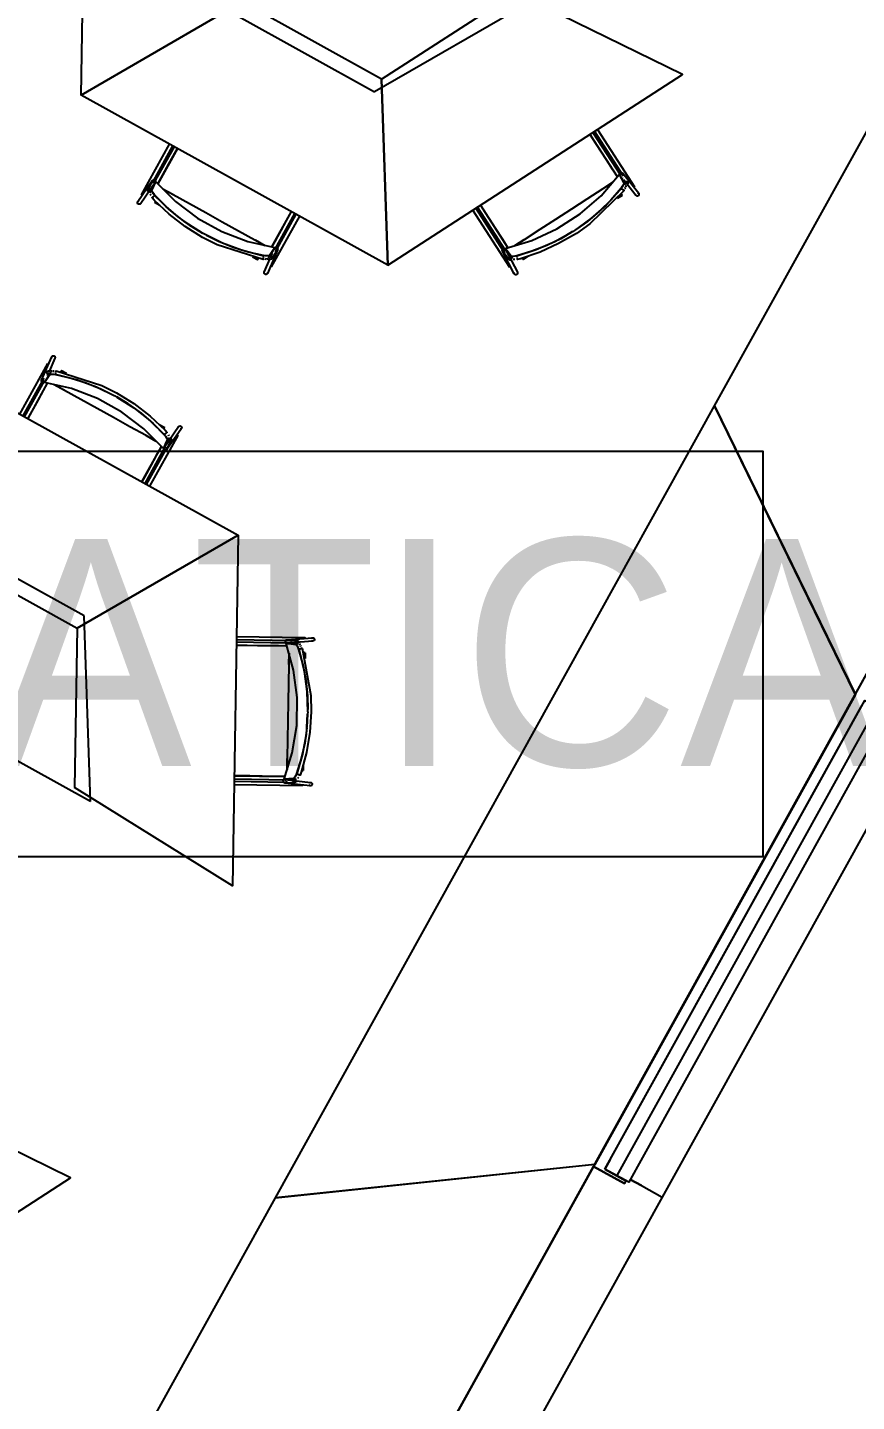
# Model space of a CAD drawing. Header units: metres. Extents: x 3.2 to 22.3, y 0.7 to 22.8.
# Drawn here: x 9.092 to 10.115, y 13.077 to 14.774 of the extents above; entities that cross this region are included whole.
import ezdxf

# ---------------------------------------------------------------- set-up
doc = ezdxf.new("R2010")
doc.units = ezdxf.units.M
for name, color, linetype in [('ARREDI', 9, 'Continuous'), ('PARETI_STRUTTURE', 7, 'Continuous'), ('PORTE_SCALE', 2, 'Continuous'), ('WAYFINDING_RIQUADRI', 7, 'Continuous'), ('WAYFINDING_TESTI', 7, 'Continuous')]:
    doc.layers.add(name, color=color, linetype=linetype)

msp = doc.modelspace()

# ---------------------------------------------------------------- linework, layer by layer
at = {"layer": 'ARREDI'}
for points in [[(9.1581, 14.6903), (9.1651, 15.1234), (9.36, 15.0021)], [(9.3404, 15.0192), (9.7192, 14.8092), (9.5204, 14.6943)], [(9.529, 14.7098), (9.6943, 14.8168)], [(9.5369, 14.4803), (9.9004, 14.7158), (9.6943, 14.8168)], [(9.5369, 14.4804), (9.1581, 14.6903), (9.3568, 14.8053)], [(9.529, 14.7098), (9.3568, 14.8053), (9.1581, 14.6903)], [(9.3483, 14.7898), (9.5204, 14.6943)], [(9.8203, 14.5893), (9.8146, 14.598), (9.8076, 14.6089), (9.8006, 14.6197), (9.7935, 14.6306), (9.7865, 14.6414)], [(9.2529, 14.5808), (9.2591, 14.5919), (9.2665, 14.6053), (9.2739, 14.6187), (9.2771, 14.6244)], [(9.689, 14.4914), (9.6853, 14.4961), (9.6817, 14.5007), (9.7145, 14.5105), (9.7456, 14.5249), (9.7744, 14.5435), (9.8002, 14.566), (9.8226, 14.592), (9.8254, 14.5867), (9.8282, 14.5815), (9.8281, 14.5806), (9.8274, 14.5791), (9.8262, 14.5771), (9.8248, 14.5751)], [(9.8244, 14.5906), (9.8226, 14.592)], [(9.8233, 14.5914), (9.8231, 14.5921), (9.8232, 14.5928), (9.8235, 14.5935), (9.824, 14.5941), (9.8247, 14.5944), (9.8254, 14.5945)], [(9.8254, 14.5945), (9.8262, 14.5943), (9.8268, 14.5938), (9.8269, 14.5937), (9.8269, 14.5937), (9.8272, 14.5932), (9.8274, 14.5925), (9.8273, 14.5918), (9.827, 14.5911), (9.8265, 14.5906)], [(9.2416, 14.5705), (9.241, 14.571), (9.2406, 14.5717), (9.2405, 14.5724), (9.2405, 14.5725), (9.2406, 14.5731), (9.2407, 14.5732), (9.241, 14.5737), (9.2416, 14.5742), (9.2423, 14.5744)], [(9.2423, 14.5744), (9.2431, 14.5744), (9.2438, 14.5741), (9.2443, 14.5737), (9.2447, 14.573), (9.2448, 14.5723), (9.2448, 14.5723), (9.2447, 14.5716), (9.2446, 14.5714), (9.2443, 14.571), (9.2437, 14.5705), (9.243, 14.5703)], [(9.2426, 14.57), (9.245, 14.5754), (9.2456, 14.5767)], [(9.2466, 14.5816), (9.2461, 14.5821), (9.2457, 14.5828), (9.2456, 14.5835), (9.2457, 14.5842), (9.2459, 14.5847), (9.2459, 14.5847), (9.2461, 14.5849), (9.2467, 14.5853), (9.2474, 14.5856)], [(9.2456, 14.5725), (9.248, 14.5779), (9.2504, 14.5833), (9.2745, 14.5589), (9.3018, 14.5382), (9.3317, 14.5216), (9.3638, 14.5094), (9.3972, 14.5019), (9.3939, 14.497), (9.3906, 14.4921), (9.3898, 14.4917), (9.3881, 14.4916), (9.3858, 14.4917), (9.3834, 14.4921)], [(9.2474, 14.5856), (9.2481, 14.5856), (9.2488, 14.5853), (9.2494, 14.5848), (9.2498, 14.5841), (9.2499, 14.5834)], [(9.2504, 14.5833), (9.2481, 14.5813)], [(9.2481, 14.5813), (9.2504, 14.5833)], [(9.2591, 14.5745), (9.2713, 14.5677)], [(9.2591, 14.5744), (9.2717, 14.5675), (9.2918, 14.5563), (9.312, 14.5451), (9.3322, 14.5339), (9.3524, 14.5227), (9.3725, 14.5116), (9.385, 14.5046)], [(9.6936, 14.5043), (9.7057, 14.5121), (9.725, 14.5246), (9.7444, 14.5371), (9.7638, 14.5497), (9.7831, 14.5622), (9.8025, 14.5748), (9.8145, 14.5825)], [(9.8248, 14.5751), (9.8121, 14.5604), (9.7982, 14.5467), (9.7832, 14.5342), (9.7696, 14.5246)], [(9.8247, 14.575), (9.812, 14.5603), (9.7981, 14.5467), (9.7832, 14.5342), (9.7696, 14.5246)], [(9.8028, 14.575), (9.8145, 14.5825)], [(9.8282, 14.5815), (9.8281, 14.5807), (9.8275, 14.5791), (9.8263, 14.5772), (9.8248, 14.5751)], [(9.8252, 14.5751), (9.8254, 14.5749), (9.8258, 14.5746), (9.8263, 14.5742)], [(9.8286, 14.5724), (9.8284, 14.5726), (9.828, 14.5729), (9.8274, 14.5733), (9.8263, 14.5742)], [(9.827, 14.5873), (9.8265, 14.5882)], [(9.8277, 14.5859), (9.8285, 14.5845), (9.8305, 14.5807)], [(9.828, 14.5729), (9.8286, 14.5738)], [(9.8286, 14.5738), (9.828, 14.5729)], [(9.8308, 14.5795), (9.8301, 14.5797), (9.8295, 14.5801), (9.8292, 14.5805), (9.8291, 14.5807), (9.8289, 14.5814), (9.8289, 14.5814), (9.829, 14.5821), (9.8293, 14.5828), (9.8298, 14.5833), (9.8305, 14.5836), (9.8313, 14.5837)], [(9.8294, 14.5748), (9.8301, 14.576)], [(9.8301, 14.576), (9.8294, 14.5749)], [(9.8306, 14.5768), (9.8312, 14.5784)], [(9.8312, 14.5784), (9.8306, 14.5769)], [(9.8313, 14.5837), (9.832, 14.5835), (9.8326, 14.5831), (9.833, 14.5826), (9.833, 14.5825), (9.8332, 14.5818), (9.8332, 14.5818), (9.8331, 14.581), (9.8328, 14.5804), (9.8323, 14.5799), (9.8316, 14.5795)], [(9.8407, 14.5766), (9.8401, 14.5762)], [(9.8414, 14.577), (9.8414, 14.5771), (9.8411, 14.5769), (9.8407, 14.5766)], [(9.2303, 14.5554), (9.2295, 14.5554), (9.2288, 14.5556), (9.2283, 14.5561), (9.2279, 14.5568), (9.2278, 14.5575), (9.2279, 14.5583), (9.2281, 14.5587), (9.2281, 14.5587), (9.2283, 14.5589), (9.2289, 14.5594), (9.2296, 14.5596)], [(9.2321, 14.5574), (9.2319, 14.5567), (9.2317, 14.5563), (9.2317, 14.5562), (9.2316, 14.5561), (9.231, 14.5556), (9.2303, 14.5554)], [(9.2326, 14.5671), (9.2326, 14.5671), (9.2327, 14.5671), (9.2329, 14.567), (9.2334, 14.5667)], [(9.234, 14.5664), (9.2334, 14.5667)], [(9.2442, 14.5666), (9.2434, 14.5677)], [(9.2435, 14.5676), (9.2442, 14.5666)], [(9.2493, 14.5664), (9.2477, 14.5683), (9.2464, 14.5702), (9.2456, 14.5716), (9.2455, 14.5725)], [(9.2493, 14.5663), (9.2478, 14.5682), (9.2465, 14.5701), (9.2457, 14.5716), (9.2456, 14.5725)], [(9.2459, 14.5635), (9.2457, 14.5634), (9.2457, 14.5634), (9.2457, 14.5634), (9.246, 14.5636), (9.2468, 14.5644), (9.2474, 14.5649), (9.2479, 14.5654)], [(9.2479, 14.5654), (9.2484, 14.5658), (9.2487, 14.5661), (9.2489, 14.5662)], [(9.2498, 14.5593), (9.2495, 14.5587), (9.2491, 14.5581), (9.2489, 14.5577), (9.2488, 14.5575)], [(9.2934, 14.5286), (9.2778, 14.5398), (9.263, 14.5525), (9.2493, 14.5663)], [(9.2934, 14.5285), (9.2779, 14.5398), (9.2631, 14.5524), (9.2494, 14.5662)], [(9.8248, 14.5681), (9.8252, 14.5675), (9.8256, 14.5669), (9.8258, 14.5665), (9.826, 14.5663)], [(9.8286, 14.5724), (9.8286, 14.5724)], [(9.8446, 14.5655), (9.8439, 14.5657), (9.8432, 14.5661), (9.8431, 14.5663), (9.8431, 14.5663), (9.8428, 14.5667), (9.8426, 14.5674)], [(9.845, 14.5698), (9.8457, 14.5696), (9.8463, 14.5692), (9.8465, 14.569), (9.8465, 14.569), (9.8467, 14.5685), (9.8469, 14.5678), (9.8469, 14.5671), (9.8465, 14.5664), (9.846, 14.5659), (9.8453, 14.5655), (9.8446, 14.5655)], [(9.3937, 14.5027), (9.3988, 14.5118), (9.405, 14.5231), (9.4113, 14.5344), (9.4176, 14.5457)], [(9.6511, 14.5543), (9.6533, 14.5509), (9.6615, 14.5381), (9.6699, 14.5253), (9.6782, 14.5125), (9.6851, 14.5017)], [(9.2939, 14.5282), (9.3079, 14.5197)], [(9.3079, 14.5197), (9.294, 14.5282)], [(9.3832, 14.4921), (9.3643, 14.4964), (9.3457, 14.5022), (9.3277, 14.5095), (9.3128, 14.517)], [(9.3834, 14.492), (9.3644, 14.4964), (9.3458, 14.5022), (9.3277, 14.5095), (9.3128, 14.517)], [(9.3729, 14.5114), (9.3851, 14.5046)], [(9.6936, 14.5043), (9.7053, 14.5119)], [(9.7503, 14.5129), (9.733, 14.5045), (9.7148, 14.4974), (9.6962, 14.4918)], [(9.7503, 14.5129), (9.733, 14.5045), (9.7149, 14.4975), (9.6963, 14.4919)], [(9.7649, 14.5216), (9.7508, 14.5132)], [(9.7508, 14.5132), (9.7649, 14.5216)], [(9.3832, 14.4896), (9.383, 14.4889), (9.3829, 14.4882)], [(9.3833, 14.4903), (9.3834, 14.491), (9.3835, 14.4914), (9.3835, 14.4916)], [(9.3906, 14.4921), (9.3898, 14.4917), (9.3882, 14.4916), (9.3859, 14.4917), (9.3834, 14.492)], [(9.39, 14.4887), (9.3899, 14.4895), (9.3899, 14.4902), (9.3902, 14.4907), (9.3903, 14.4909), (9.3908, 14.4914), (9.3915, 14.4916), (9.3922, 14.4917), (9.3929, 14.4914), (9.3935, 14.491), (9.394, 14.4904)], [(9.394, 14.4904), (9.3941, 14.4896), (9.3941, 14.4889), (9.3938, 14.4884), (9.3937, 14.4882), (9.3932, 14.4878), (9.3932, 14.4877), (9.3925, 14.4875), (9.3918, 14.4874), (9.3911, 14.4877), (9.3905, 14.4881)], [(9.3943, 14.4945), (9.3934, 14.4932), (9.3909, 14.4896)], [(9.3969, 14.4996), (9.3972, 14.5019)], [(9.397, 14.501), (9.3975, 14.5016), (9.3982, 14.5018), (9.399, 14.5019), (9.3997, 14.5017), (9.4003, 14.5012), (9.4007, 14.5006)], [(9.4007, 14.5006), (9.4009, 14.4999), (9.4008, 14.4991), (9.4007, 14.4989), (9.4007, 14.4989), (9.4005, 14.4985), (9.3999, 14.4979), (9.3992, 14.4977), (9.3985, 14.4976)], [(9.6814, 14.4966), (9.6807, 14.4964), (9.68, 14.4963), (9.6792, 14.4966), (9.6787, 14.4971), (9.6784, 14.4975), (9.6784, 14.4975), (9.6783, 14.4977), (9.6781, 14.4984), (9.6783, 14.4992)], [(9.6783, 14.4992), (9.6787, 14.4998), (9.6792, 14.5003), (9.6799, 14.5006), (9.6807, 14.5006), (9.6814, 14.5003), (9.682, 14.4999)], [(9.6817, 14.5007), (9.6823, 14.4978)], [(9.6823, 14.4978), (9.6817, 14.5007)], [(9.6852, 14.4934), (9.6861, 14.4923), (9.6898, 14.4876)], [(9.6888, 14.4869), (9.6881, 14.4867), (9.6874, 14.4866), (9.6867, 14.4869), (9.6866, 14.4869), (9.6861, 14.4873), (9.686, 14.4875), (9.6857, 14.488), (9.6856, 14.4887), (9.6857, 14.4894)], [(9.6857, 14.4894), (9.6861, 14.4901), (9.6867, 14.4906), (9.6874, 14.4909), (9.6881, 14.4909), (9.6888, 14.4907), (9.6888, 14.4906), (9.6894, 14.4902), (9.6895, 14.4901), (9.6897, 14.4896), (9.6899, 14.4888)], [(9.6962, 14.4918), (9.6938, 14.4913), (9.6915, 14.4911), (9.6898, 14.4911), (9.689, 14.4914)], [(9.6962, 14.4918), (9.6937, 14.4913), (9.6914, 14.491), (9.6898, 14.4911), (9.689, 14.4914)], [(9.6964, 14.4901), (9.6962, 14.4907), (9.6961, 14.4912), (9.6961, 14.4914)], [(9.697, 14.4875), (9.6971, 14.4873), (9.6971, 14.4872), (9.6971, 14.4873), (9.697, 14.4875), (9.6969, 14.488), (9.6967, 14.4887), (9.6966, 14.4894)], [(9.7037, 14.4872), (9.7036, 14.4874), (9.7033, 14.4878), (9.703, 14.4883), (9.7026, 14.489)], [(9.3761, 14.4869), (9.3763, 14.4871), (9.3765, 14.4875), (9.3768, 14.4881), (9.3772, 14.4887)], [(9.3828, 14.4877), (9.3828, 14.4874), (9.3828, 14.4874), (9.3828, 14.4874)], [(9.3829, 14.4882), (9.384, 14.4881)], [(9.384, 14.4881), (9.3829, 14.4882)], [(9.3842, 14.47), (9.384, 14.4708), (9.3841, 14.4715), (9.3842, 14.4717), (9.3842, 14.4718), (9.3844, 14.4722), (9.3849, 14.4727)], [(9.3853, 14.4879), (9.3864, 14.4878)], [(9.3866, 14.4878), (9.3854, 14.4879)], [(9.3876, 14.4878), (9.3892, 14.4879)], [(9.3893, 14.4879), (9.3876, 14.4878)], [(9.3921, 14.4787), (9.3916, 14.479)], [(9.3928, 14.4783), (9.3926, 14.4785), (9.3921, 14.4787)], [(9.3929, 14.4783), (9.3929, 14.4783)], [(9.6876, 14.4774), (9.6876, 14.4775)], [(9.6877, 14.4775), (9.6879, 14.4776), (9.6883, 14.4779)], [(9.6889, 14.4783), (9.6883, 14.4779)], [(9.6935, 14.4874), (9.6923, 14.4873), (9.6914, 14.4873)], [(9.6935, 14.4874), (9.6922, 14.4873)], [(9.6959, 14.4724), (9.6965, 14.4719), (9.6968, 14.4715), (9.6968, 14.4715), (9.6969, 14.4713), (9.697, 14.4706), (9.6969, 14.4698)], [(9.3881, 14.4717), (9.3883, 14.471), (9.3882, 14.4703), (9.3881, 14.47), (9.3881, 14.47), (9.3879, 14.4696), (9.3873, 14.4691), (9.3866, 14.4688), (9.3859, 14.4688), (9.3852, 14.469), (9.3846, 14.4694), (9.3842, 14.47)], [(9.6969, 14.4698), (9.6965, 14.4692), (9.6959, 14.4687), (9.6953, 14.4684), (9.6945, 14.4684), (9.6938, 14.4687), (9.6932, 14.4691), (9.6929, 14.4695), (9.6929, 14.4695), (9.6928, 14.4698), (9.6927, 14.4705), (9.6928, 14.4712)], [(8.9732, 14.3568), (9.352, 14.1468), (9.1532, 14.0319)], [(9.1172, 14.3589), (9.1175, 14.3587), (9.1179, 14.3585)], [(9.1172, 14.3589), (9.1172, 14.3589)], [(9.1179, 14.3585), (9.1185, 14.3582)], [(9.122, 14.3655), (9.1218, 14.3662), (9.1219, 14.3669), (9.122, 14.3672), (9.122, 14.3672), (9.1222, 14.3676), (9.1227, 14.3681), (9.1234, 14.3684), (9.1242, 14.3684), (9.1249, 14.3682), (9.1255, 14.3677), (9.1259, 14.3671)], [(9.1259, 14.3671), (9.1261, 14.3664), (9.126, 14.3657), (9.1259, 14.3654), (9.1259, 14.3654), (9.1257, 14.365), (9.1251, 14.3645)], [(9.1094, 14.3366), (9.1092, 14.3373), (9.1093, 14.3381), (9.1094, 14.3383), (9.1094, 14.3383), (9.1096, 14.3387), (9.1102, 14.3392), (9.1109, 14.3395), (9.1116, 14.3396)], [(9.1131, 14.3361), (9.1125, 14.3356), (9.1119, 14.3353), (9.1111, 14.3353), (9.1104, 14.3355), (9.1098, 14.336), (9.1094, 14.3366)], [(9.2645, 14.2647), (9.2621, 14.2593), (9.2597, 14.2539), (9.2356, 14.2782), (9.2083, 14.2989), (9.1783, 14.3156), (9.1463, 14.3278), (9.1129, 14.3353), (9.1162, 14.3402), (9.1195, 14.3451), (9.1203, 14.3454), (9.122, 14.3456), (9.1243, 14.3455), (9.1267, 14.3451)], [(9.1132, 14.3375), (9.1129, 14.3353)], [(9.1161, 14.3468), (9.1159, 14.3475), (9.116, 14.3483), (9.1163, 14.3488), (9.1164, 14.3489), (9.1169, 14.3494), (9.1169, 14.3494), (9.1176, 14.3497), (9.1183, 14.3497), (9.119, 14.3495), (9.1196, 14.3491)], [(9.12, 14.3484), (9.1202, 14.3477), (9.1201, 14.347), (9.1199, 14.3464), (9.1198, 14.3463), (9.1193, 14.3458), (9.1186, 14.3455), (9.1179, 14.3455), (9.1171, 14.3457), (9.1165, 14.3462), (9.1161, 14.3468)], [(9.1187, 14.347), (9.1167, 14.344)], [(9.1195, 14.3451), (9.1203, 14.3455), (9.1219, 14.3456), (9.1242, 14.3455), (9.1267, 14.3451)], [(9.1225, 14.3494), (9.1208, 14.3493)], [(9.1208, 14.3493), (9.1225, 14.3494)], [(9.1234, 14.3494), (9.1247, 14.3493)], [(9.1248, 14.3493), (9.1237, 14.3494)], [(9.1272, 14.349), (9.1261, 14.3491)], [(9.1261, 14.3491), (9.1272, 14.349)], [(9.1268, 14.3469), (9.1267, 14.3462), (9.1266, 14.3458), (9.1266, 14.3455)], [(9.1267, 14.3451), (9.1457, 14.3408), (9.1643, 14.335), (9.1824, 14.3277), (9.1973, 14.3202)], [(9.1269, 14.3476), (9.1271, 14.3483), (9.1272, 14.349)], [(9.1269, 14.3451), (9.1458, 14.3408), (9.1644, 14.335), (9.1824, 14.3277), (9.1973, 14.3202)], [(9.1273, 14.3495), (9.1273, 14.3497), (9.1273, 14.3498), (9.1273, 14.3498)], [(9.1339, 14.3503), (9.1338, 14.3501), (9.1336, 14.3497), (9.1333, 14.3491), (9.1329, 14.3484)], [(9.1164, 14.3345), (9.1113, 14.3254), (9.105, 14.3141), (9.0988, 14.3028), (9.0925, 14.2914)], [(9.1372, 14.3258), (9.125, 14.3325)], [(9.251, 14.2627), (9.2384, 14.2697), (9.2183, 14.2808), (9.1981, 14.292), (9.1779, 14.3032), (9.1577, 14.3144), (9.1376, 14.3256), (9.125, 14.3325)], [(9.2022, 14.3175), (9.2161, 14.309)], [(9.2162, 14.309), (9.2022, 14.3175)], [(9.2167, 14.3086), (9.2322, 14.2974), (9.247, 14.2847), (9.2607, 14.2709)], [(9.2167, 14.3086), (9.2322, 14.2973), (9.247, 14.2847), (9.2607, 14.2708)], [(9.251, 14.2627), (9.2387, 14.2695)], [(9.2603, 14.2778), (9.2606, 14.2785), (9.2609, 14.2791), (9.2612, 14.2795), (9.2613, 14.2797)], [(9.2607, 14.2708), (9.2623, 14.269), (9.2636, 14.2671), (9.2644, 14.2656), (9.2645, 14.2647)], [(9.2608, 14.2708), (9.2624, 14.2689), (9.2637, 14.267), (9.2644, 14.2655), (9.2645, 14.2647)], [(9.2622, 14.2718), (9.2617, 14.2714), (9.2613, 14.2711), (9.2612, 14.2709)], [(9.2642, 14.2736), (9.2644, 14.2738), (9.2644, 14.2738), (9.2643, 14.2738), (9.2641, 14.2736), (9.2633, 14.2728), (9.2627, 14.2723), (9.2622, 14.2718)], [(9.2666, 14.2695), (9.2659, 14.2706)], [(9.2659, 14.2706), (9.2666, 14.2695)], [(9.2761, 14.2708), (9.2767, 14.2705)], [(9.2774, 14.2701), (9.2775, 14.27), (9.2774, 14.2701), (9.2772, 14.2702), (9.2767, 14.2705)], [(9.278, 14.2797), (9.2781, 14.2805), (9.2784, 14.2809), (9.2784, 14.2809), (9.2785, 14.2811), (9.2791, 14.2816), (9.2798, 14.2818)], [(9.2798, 14.2818), (9.2806, 14.2818), (9.2813, 14.2815), (9.2818, 14.281), (9.2822, 14.2804), (9.2823, 14.2796), (9.2822, 14.2789), (9.2819, 14.2785), (9.2819, 14.2785), (9.2818, 14.2783), (9.2812, 14.2778), (9.2805, 14.2776)], [(9.2572, 14.2564), (9.251, 14.2452), (9.2436, 14.2319), (9.2362, 14.2185), (9.233, 14.2128)], [(9.2597, 14.2539), (9.2615, 14.2554)], [(9.2615, 14.2554), (9.2597, 14.2539)], [(9.2627, 14.2516), (9.2619, 14.2516), (9.2612, 14.2519), (9.2607, 14.2524), (9.2603, 14.253), (9.2602, 14.2538)], [(9.2637, 14.2554), (9.264, 14.2551), (9.2644, 14.2544), (9.2645, 14.2537), (9.2644, 14.2529), (9.2641, 14.2525), (9.2641, 14.2525), (9.264, 14.2523), (9.2634, 14.2518), (9.2627, 14.2516)], [(9.2675, 14.2672), (9.2651, 14.2618), (9.2645, 14.2604)], [(9.2678, 14.2628), (9.267, 14.2628), (9.2663, 14.263), (9.2658, 14.2635), (9.2654, 14.2642), (9.2653, 14.2649), (9.2653, 14.2649), (9.2654, 14.2656), (9.2655, 14.2657), (9.2658, 14.2662), (9.2664, 14.2667), (9.2671, 14.2669)], [(9.2685, 14.2666), (9.2691, 14.2662), (9.2695, 14.2655), (9.2696, 14.2648), (9.2696, 14.2647), (9.2695, 14.2641), (9.2694, 14.2639), (9.2691, 14.2634), (9.2685, 14.263), (9.2678, 14.2627)], [(9.1697, 13.818), (8.7909, 14.0279), (8.9896, 14.1429)], [(8.9811, 14.1274), (9.1532, 14.0319), (9.352, 14.1468)], [(9.1618, 14.0474), (8.9896, 14.1429)], [(9.352, 14.1468), (9.345, 13.7138), (9.15, 13.8351)], [(9.1532, 14.0319), (9.15, 13.8351)], [(9.1697, 13.818), (9.1618, 14.0474)], [(9.4123, 14.0135), (9.4116, 14.0137), (9.411, 14.0142), (9.4107, 14.0148), (9.4105, 14.0156), (9.4106, 14.0163), (9.411, 14.017)], [(9.411, 14.017), (9.4115, 14.0175), (9.4122, 14.0177), (9.4125, 14.0178), (9.413, 14.0177), (9.4137, 14.0175), (9.4142, 14.017), (9.4146, 14.0164)], [(9.4136, 14.014), (9.4115, 14.0132)], [(9.4178, 14.0143), (9.4168, 14.0144)], [(9.4193, 14.0141), (9.421, 14.0139), (9.4253, 14.0135)], [(9.4264, 14.0131), (9.4259, 14.0126), (9.4252, 14.0123), (9.4246, 14.0123), (9.4244, 14.0123), (9.4238, 14.0126), (9.4238, 14.0126), (9.4232, 14.013), (9.4228, 14.0137), (9.4227, 14.0144), (9.4228, 14.0152), (9.4232, 14.0158)], [(9.4232, 14.0158), (9.4237, 14.0163), (9.4244, 14.0166), (9.425, 14.0166), (9.4252, 14.0166), (9.4258, 14.0164), (9.4258, 14.0164), (9.4264, 14.0159), (9.4268, 14.0152), (9.4269, 14.0145), (9.4268, 14.0138)], [(9.4343, 14.0205), (9.4343, 14.0205), (9.4343, 14.0202), (9.4343, 14.0197)], [(9.4343, 14.0197), (9.4343, 14.019)], [(9.4424, 14.0194), (9.4429, 14.0199), (9.4436, 14.0202), (9.4439, 14.0202), (9.4444, 14.0202), (9.4451, 14.02), (9.4456, 14.0195), (9.446, 14.0189), (9.4462, 14.0181), (9.4461, 14.0174), (9.4457, 14.0167)], [(9.4457, 14.0167), (9.4452, 14.0162), (9.4445, 14.016), (9.4442, 14.0159), (9.4437, 14.0159), (9.443, 14.0162), (9.4424, 14.0166)], [(9.4124, 14.0098), (9.402, 14.01), (9.3761, 14.0104), (9.3632, 14.0106), (9.3503, 14.0108)], [(9.4205, 13.8462), (9.4146, 13.8458), (9.4087, 13.8454), (9.4189, 13.8781), (9.4243, 13.9119), (9.4249, 13.9462), (9.4205, 13.9802), (9.4115, 14.0132), (9.4173, 14.0126), (9.4232, 14.012), (9.4239, 14.0115), (9.4249, 14.01), (9.4258, 14.008), (9.4267, 14.0057)], [(9.4148, 14.0012), (9.4145, 13.9869), (9.4142, 13.9639), (9.4138, 13.9408), (9.4134, 13.9177), (9.413, 13.8946), (9.4127, 13.8716), (9.4124, 13.8573)], [(9.4145, 13.9873), (9.4148, 14.0012)], [(9.4232, 14.012), (9.4239, 14.0115), (9.4248, 14.0101), (9.4258, 14.0081), (9.4267, 14.0057)], [(9.4267, 14.0057), (9.4318, 13.9869), (9.4354, 13.9677), (9.4375, 13.9484), (9.4379, 13.9316)], [(9.4267, 14.0055), (9.4318, 13.9868), (9.4354, 13.9677), (9.4375, 13.9483), (9.4379, 13.9317)], [(9.4282, 14.0064), (9.4276, 14.0062), (9.4272, 14.0061), (9.427, 14.006)], [(9.4275, 14.0128), (9.4284, 14.0114)], [(9.4285, 14.0114), (9.4276, 14.0128)], [(9.4282, 14.0064), (9.4289, 14.0066), (9.4296, 14.0069), (9.4303, 14.0071), (9.4307, 14.0072), (9.431, 14.0073)], [(9.4289, 14.0106), (9.4294, 14.0094)], [(9.4294, 14.0093), (9.429, 14.0103)], [(9.4303, 14.0071), (9.4299, 14.0081)], [(9.4299, 14.0081), (9.4303, 14.0071)], [(9.4346, 14.0017), (9.4344, 14.0017), (9.4339, 14.0017), (9.4332, 14.0018), (9.4325, 14.0018)], [(9.4347, 14.0017), (9.4346, 14.0017)], [(10.1402, 13.9346), (9.8195, 13.356)], [(9.4368, 13.9097), (9.4378, 13.926)], [(9.4378, 13.926), (9.4369, 13.9098)], [(9.4368, 13.9091), (9.4342, 13.8901), (9.43, 13.8711), (9.4242, 13.8526)], [(9.4368, 13.9091), (9.4342, 13.8901), (9.4299, 13.871), (9.4242, 13.8524)], [(9.4124, 13.8573), (9.4126, 13.8712)], [(9.4098, 13.8488), (9.397, 13.849), (9.3817, 13.8492), (9.3665, 13.8495), (9.3512, 13.8497), (9.3472, 13.8498)], [(9.4081, 13.8417), (9.4078, 13.8423), (9.4077, 13.8431), (9.4079, 13.8438), (9.4083, 13.8444), (9.4089, 13.8449)], [(9.4115, 13.8443), (9.4087, 13.8454)], [(9.4088, 13.8454), (9.4115, 13.8443)], [(9.4241, 13.8448), (9.4182, 13.8443), (9.4168, 13.8442)], [(9.4204, 13.8424), (9.42, 13.8431), (9.4199, 13.8438), (9.4201, 13.8446), (9.4205, 13.8452), (9.4211, 13.8457), (9.4211, 13.8457), (9.4218, 13.8459), (9.4219, 13.8459), (9.4225, 13.8458), (9.4232, 13.8455)], [(9.4201, 13.8443), (9.4201, 13.8443)], [(9.4242, 13.8524), (9.4233, 13.8502), (9.4222, 13.8481), (9.4213, 13.8467), (9.4205, 13.8462)], [(9.4242, 13.8524), (9.4232, 13.8501), (9.4222, 13.848), (9.4212, 13.8467), (9.4205, 13.8462)], [(9.4245, 13.8521), (9.4247, 13.852), (9.4251, 13.8519), (9.4257, 13.8517)], [(9.4257, 13.8517), (9.4264, 13.8514), (9.4271, 13.8512), (9.4277, 13.8509), (9.4282, 13.8508), (9.4285, 13.8507), (9.4285, 13.8506), (9.4285, 13.8506), (9.4283, 13.8507)], [(9.4258, 13.8467), (9.4264, 13.8478)], [(9.4264, 13.8478), (9.4258, 13.8466)], [(9.4301, 13.8562), (9.4309, 13.8561), (9.4315, 13.8561), (9.432, 13.8561), (9.4323, 13.8561)], [(9.412, 13.8429), (9.4118, 13.8421), (9.4114, 13.8415), (9.4108, 13.841), (9.4101, 13.8408), (9.4096, 13.8408), (9.4096, 13.8408), (9.4094, 13.8409), (9.4087, 13.8412), (9.4081, 13.8417)], [(9.4241, 13.8436), (9.424, 13.8429), (9.4236, 13.8422), (9.423, 13.8418), (9.423, 13.8418), (9.4223, 13.8416), (9.4222, 13.8416), (9.4216, 13.8416), (9.4209, 13.8419), (9.4204, 13.8424)], [(9.4314, 13.8389), (9.4314, 13.8382)], [(9.4314, 13.8373), (9.4314, 13.8373), (9.4314, 13.8377), (9.4314, 13.8382)], [(9.4429, 13.8408), (9.4432, 13.8401), (9.4433, 13.8394), (9.4431, 13.8386), (9.4427, 13.838), (9.4421, 13.8375), (9.4414, 13.8373), (9.4409, 13.8373), (9.4406, 13.8374), (9.44, 13.8377), (9.4394, 13.8382)], [(9.4396, 13.841), (9.4402, 13.8414), (9.4409, 13.8416), (9.4414, 13.8416), (9.4416, 13.8416), (9.4423, 13.8413), (9.4429, 13.8408)], [(8.7816, 13.1179), (9.1452, 13.3533), (8.939, 13.4544)]]:
    msp.add_lwpolyline(points, dxfattribs=at)
for points in [[(10.1138, 13.9506), (9.9402, 14.3066), (10.226, 14.8223), (10.5098, 14.665)], [(9.529, 14.7098), (9.5369, 14.4804)], [(10.114, 13.9503), (9.7922, 13.3699), (9.398, 13.3285), (9.9402, 14.3066)], [(9.8049, 13.3641), (10.1256, 13.9427), (10.1549, 13.9265), (9.8342, 13.3479)], [(9.7923, 13.37), (9.4186, 12.6959), (9.1346, 12.8533), (9.398, 13.3285)]]:
    msp.add_lwpolyline(points, close=True, dxfattribs=at)
at = {"layer": 'PARETI_STRUTTURE'}
for points in [[(9.8203, 14.5892), (9.7862, 14.6418)], [(9.7899, 14.6442), (9.8243, 14.591)], [(9.8277, 14.5903), (9.7919, 14.6455)], [(9.7956, 14.6479), (9.8414, 14.5771)], [(9.2326, 14.5671), (9.2673, 14.6298)], [(9.2711, 14.6277), (9.2469, 14.584)], [(9.2485, 14.5817), (9.2733, 14.6265)], [(9.0696, 12.8173), (9.1001, 12.8724), (9.4187, 12.6959), (10.4785, 14.6077)], [(9.2771, 14.6244), (9.2529, 14.5807)], [(9.8234, 14.5908), (9.8292, 14.5805)], [(9.8242, 14.5901), (9.8235, 14.591)], [(9.8269, 14.5937), (9.8465, 14.569)], [(9.2281, 14.5587), (9.2459, 14.5847)], [(9.2495, 14.5822), (9.2317, 14.5563)], [(9.2457, 14.5839), (9.2407, 14.5732)], [(9.2441, 14.5738), (9.2446, 14.5747)], [(9.2496, 14.582), (9.2496, 14.5819), (9.2495, 14.5818), (9.2495, 14.5817), (9.2494, 14.5816), (9.2493, 14.5814), (9.2493, 14.5813), (9.2492, 14.5812), (9.2492, 14.5811), (9.2491, 14.581), (9.2491, 14.5808), (9.249, 14.5807), (9.249, 14.5806), (9.2489, 14.5805), (9.2488, 14.5804), (9.2488, 14.5802), (9.2487, 14.5801), (9.2487, 14.58), (9.2486, 14.5799), (9.2486, 14.5798), (9.2485, 14.5796), (9.2484, 14.5795), (9.2484, 14.5794), (9.2483, 14.5793), (9.2482, 14.5791), (9.2482, 14.5789), (9.2481, 14.5788), (9.2481, 14.5787), (9.248, 14.5786), (9.2479, 14.5785), (9.2479, 14.5783), (9.2478, 14.5782), (9.2478, 14.5781), (9.2477, 14.578), (9.2477, 14.5779), (9.2476, 14.5778), (9.2476, 14.5776), (9.2475, 14.5775), (9.2474, 14.5773), (9.2473, 14.5772), (9.2473, 14.577), (9.2472, 14.5769), (9.2472, 14.5768), (9.2471, 14.5767), (9.247, 14.5766), (9.247, 14.5765), (9.2469, 14.5763), (9.2469, 14.5762), (9.2468, 14.576), (9.2467, 14.5759), (9.2467, 14.5757), (9.2466, 14.5756), (9.2465, 14.5755), (9.2465, 14.5754), (9.2464, 14.5753), (9.2464, 14.5751), (9.2463, 14.575), (9.2463, 14.5749), (9.2462, 14.5748), (9.2462, 14.5747), (9.246, 14.5744), (9.246, 14.5743), (9.2459, 14.5742), (9.2459, 14.5741), (9.2458, 14.574), (9.2458, 14.5738), (9.2457, 14.5737), (9.2456, 14.5736), (9.2456, 14.5735), (9.2455, 14.5734), (9.2455, 14.5732), (9.2454, 14.5731), (9.2453, 14.5729), (9.2452, 14.5728), (9.2452, 14.5726), (9.2451, 14.5725), (9.2451, 14.5724), (9.245, 14.5723), (9.245, 14.5722), (9.2449, 14.5721), (9.2449, 14.5719), (9.2448, 14.5718), (9.2447, 14.5717), (9.2447, 14.5716), (9.2446, 14.5715), (9.2446, 14.5714)], [(9.2468, 14.5838), (9.2454, 14.5813)], [(9.8252, 14.5751), (9.8233, 14.5728), (9.8063, 14.5544), (9.7876, 14.5377), (9.7672, 14.5231)], [(9.8313, 14.5812), (9.8281, 14.5851)], [(9.8285, 14.5845), (9.8295, 14.5829)], [(9.8431, 14.5663), (9.8318, 14.5806)], [(9.3082, 14.5145), (9.2868, 14.5279), (9.2667, 14.5433), (9.2483, 14.5606), (9.2457, 14.5634)], [(9.2554, 14.5537), (9.2488, 14.5574)], [(9.3103, 14.5183), (9.3078, 14.5197), (9.2867, 14.5332), (9.267, 14.5488), (9.2489, 14.5663)], [(9.8286, 14.5724), (9.7861, 14.5311), (9.7696, 14.5194)], [(9.826, 14.5663), (9.82, 14.5624)], [(9.4276, 14.5409), (9.3929, 14.4783)], [(9.3937, 14.5027), (9.4179, 14.5463)], [(9.4217, 14.5442), (9.3971, 14.5)], [(9.3981, 14.4966), (9.4238, 14.543)], [(9.6876, 14.4775), (9.6418, 14.5483)], [(9.6454, 14.5506), (9.6794, 14.498)], [(9.6822, 14.4983), (9.6475, 14.552)], [(9.6511, 14.5543), (9.6851, 14.5018)], [(9.7672, 14.523), (9.7648, 14.5215), (9.7429, 14.5092), (9.72, 14.4991), (9.6961, 14.4914)], [(9.3828, 14.4874), (9.3263, 14.5054), (9.3082, 14.5145)], [(9.3835, 14.4917), (9.3806, 14.4922), (9.3563, 14.4986), (9.3328, 14.5073), (9.3103, 14.5183)], [(9.7696, 14.5194), (9.7477, 14.5068), (9.7247, 14.4963), (9.7007, 14.4882), (9.6971, 14.4872)], [(9.3761, 14.4868), (9.3699, 14.4903)], [(9.4007, 14.4989), (9.3881, 14.47)], [(9.3965, 14.5006), (9.3902, 14.4907)], [(9.3918, 14.4894), (9.3938, 14.4938)], [(9.393, 14.4924), (9.3925, 14.4915)], [(9.3963, 14.4996), (9.3967, 14.5006)], [(9.6929, 14.4695), (9.6784, 14.4975)], [(9.679, 14.4969), (9.686, 14.4875)], [(9.6796, 14.4979), (9.6812, 14.4954)], [(9.6822, 14.4995), (9.6968, 14.4715)], [(9.6825, 14.4995), (9.6826, 14.4994), (9.6826, 14.4993), (9.6827, 14.4991), (9.6828, 14.499), (9.6829, 14.4989), (9.6829, 14.4988), (9.683, 14.4987), (9.6831, 14.4986), (9.6832, 14.4985), (9.6832, 14.4984), (9.6833, 14.4983), (9.6834, 14.4982), (9.6835, 14.4981), (9.6836, 14.498), (9.6836, 14.4979), (9.6837, 14.4978), (9.6838, 14.4977), (9.6839, 14.4976), (9.684, 14.4974), (9.6841, 14.4973), (9.6842, 14.4971), (9.6843, 14.497), (9.6843, 14.4969), (9.6844, 14.4968), (9.6845, 14.4967), (9.6846, 14.4966), (9.6847, 14.4965), (9.6847, 14.4964), (9.6848, 14.4963), (9.6849, 14.4962), (9.685, 14.4961), (9.6851, 14.496), (9.6851, 14.4959), (9.6852, 14.4958), (9.6853, 14.4957), (9.6854, 14.4956), (9.6855, 14.4954), (9.6856, 14.4953), (9.6857, 14.4951), (9.6858, 14.495), (9.6858, 14.4949), (9.6859, 14.4948), (9.686, 14.4947), (9.6861, 14.4946), (9.6861, 14.4945), (9.6862, 14.4944), (9.6863, 14.4943), (9.6864, 14.4942), (9.6865, 14.4941), (9.6865, 14.494), (9.6866, 14.4939), (9.6867, 14.4938), (9.6868, 14.4937), (9.6869, 14.4936), (9.6869, 14.4935), (9.687, 14.4934), (9.6871, 14.4933), (9.6872, 14.4931), (9.6872, 14.493), (9.6873, 14.4929), (9.6874, 14.4928), (9.6875, 14.4927), (9.6876, 14.4926), (9.6876, 14.4925), (9.6877, 14.4924), (9.6878, 14.4923), (9.6879, 14.4922), (9.6879, 14.4921), (9.688, 14.492), (9.6881, 14.4919), (9.6882, 14.4918), (9.6883, 14.4917), (9.6883, 14.4916), (9.6884, 14.4915), (9.6885, 14.4914), (9.6886, 14.4913), (9.6886, 14.4911), (9.6887, 14.491), (9.6888, 14.4909), (9.6889, 14.4908), (9.689, 14.4907), (9.689, 14.4906), (9.6891, 14.4905), (9.6892, 14.4904), (9.6893, 14.4903), (9.6894, 14.4901), (9.6895, 14.4901)], [(9.7102, 14.4913), (9.7038, 14.4871)], [(9.3842, 14.4717), (9.3914, 14.4885)], [(9.0825, 14.2963), (9.1172, 14.3589)], [(9.1094, 14.3383), (9.122, 14.3672)], [(9.1259, 14.3654), (9.1187, 14.3489)], [(9.112, 14.3406), (9.0863, 14.2942)], [(9.0884, 14.2929), (9.113, 14.3372)], [(9.1138, 14.3376), (9.1133, 14.3366)], [(9.1136, 14.3366), (9.1199, 14.3464)], [(9.1182, 14.3478), (9.1163, 14.3435)], [(9.1171, 14.3448), (9.1176, 14.3457)], [(9.1266, 14.3455), (9.1295, 14.3449), (9.1537, 14.3386), (9.1772, 14.3299), (9.1998, 14.3189)], [(9.1273, 14.3498), (9.1838, 14.3317), (9.2019, 14.3226)], [(9.134, 14.3503), (9.1402, 14.3469)], [(9.1164, 14.3345), (9.0922, 14.2909)], [(9.2019, 14.3226), (9.2233, 14.3093), (9.2434, 14.2939), (9.2618, 14.2766), (9.2644, 14.2738)], [(9.1998, 14.3189), (9.2023, 14.3174), (9.2234, 14.3039), (9.2431, 14.2884), (9.2611, 14.2709)], [(9.2775, 14.27), (9.2427, 14.2074)], [(9.2546, 14.2834), (9.2613, 14.2797)], [(9.2606, 14.2549), (9.2784, 14.2809)], [(9.2819, 14.2785), (9.2641, 14.2525)], [(9.233, 14.2128), (9.2572, 14.2564)], [(9.2616, 14.2554), (9.2368, 14.2107)], [(9.2389, 14.2095), (9.2631, 14.2531)], [(9.2605, 14.2552), (9.2605, 14.2553), (9.2606, 14.2554), (9.2606, 14.2555), (9.2607, 14.2556), (9.2607, 14.2558), (9.2608, 14.2559), (9.2608, 14.256), (9.2609, 14.2561), (9.261, 14.2562), (9.261, 14.2563), (9.2611, 14.2565), (9.2611, 14.2566), (9.2612, 14.2567), (9.2612, 14.2568), (9.2613, 14.2569), (9.2614, 14.2571), (9.2614, 14.2572), (9.2615, 14.2573), (9.2615, 14.2574), (9.2616, 14.2575), (9.2616, 14.2576), (9.2617, 14.2578), (9.2617, 14.2579), (9.2618, 14.258), (9.2619, 14.2581), (9.262, 14.2584), (9.262, 14.2585), (9.2621, 14.2586), (9.2621, 14.2587), (9.2622, 14.2588), (9.2622, 14.2589), (9.2623, 14.2591), (9.2624, 14.2592), (9.2624, 14.2593), (9.2625, 14.2594), (9.2625, 14.2595), (9.2626, 14.2597), (9.2627, 14.2599), (9.2627, 14.26), (9.2628, 14.2601), (9.2629, 14.2603), (9.2629, 14.2604), (9.263, 14.2605), (9.263, 14.2606), (9.2631, 14.2607), (9.2632, 14.2608), (9.2632, 14.261), (9.2633, 14.2611), (9.2633, 14.2612), (9.2634, 14.2614), (9.2635, 14.2616), (9.2635, 14.2617), (9.2636, 14.2618), (9.2637, 14.2619), (9.2637, 14.262), (9.2638, 14.2622), (9.2638, 14.2623), (9.2639, 14.2624), (9.2639, 14.2625), (9.264, 14.2628), (9.2641, 14.2629), (9.2642, 14.263), (9.2642, 14.2631), (9.2643, 14.2632), (9.2643, 14.2633), (9.2644, 14.2635), (9.2644, 14.2636), (9.2645, 14.2637), (9.2646, 14.2638), (9.2646, 14.2639), (9.2647, 14.264), (9.2648, 14.2643), (9.2648, 14.2644), (9.2649, 14.2645), (9.2649, 14.2646), (9.265, 14.2648), (9.2651, 14.2649), (9.2651, 14.265), (9.2652, 14.2651), (9.2652, 14.2652), (9.2653, 14.2653), (9.2653, 14.2655), (9.2654, 14.2656), (9.2654, 14.2657), (9.2655, 14.2657)], [(9.2632, 14.2533), (9.2644, 14.2554)], [(9.2644, 14.2533), (9.2694, 14.2639)], [(9.266, 14.2634), (9.2655, 14.2625)], [(9.4157, 14.0165), (9.3499, 14.0176)], [(9.3499, 14.0151), (9.4132, 14.0141)], [(9.35, 14.0219), (9.4343, 14.0205)], [(9.4125, 14.0178), (9.4439, 14.0202)], [(9.4442, 14.0159), (9.4128, 14.0134)], [(9.421, 14.014), (9.4229, 14.0139)], [(9.4124, 14.0098), (9.3498, 14.0108)], [(9.4129, 14.0132), (9.4246, 14.0123)], [(9.4269, 14.006), (9.4278, 14.0031), (9.4336, 13.9788), (9.437, 13.9539), (9.4378, 13.9289)], [(9.4311, 14.0073), (9.4417, 13.949), (9.4422, 13.9288)], [(9.4347, 14.0017), (9.4346, 13.9946)], [(9.8307, 13.3498), (9.8288, 13.3464), (9.7909, 13.3674), (10.1154, 13.9528)], [(9.8114, 13.3758), (10.1191, 13.931), (10.1256, 13.9427), (10.1514, 13.9284)], [(9.4379, 13.9289), (9.4378, 13.926), (9.4358, 13.9009), (9.4314, 13.8763), (9.4244, 13.8521)], [(9.4422, 13.9288), (9.4405, 13.9036), (9.4363, 13.8786), (9.4297, 13.8542), (9.4285, 13.8506)], [(10.1667, 13.9154), (10.1926, 13.9011), (9.8757, 13.3294)], [(9.4324, 13.8638), (9.4323, 13.8561)], [(9.4111, 13.8445), (9.3471, 13.8455)], [(9.3472, 13.8498), (9.4098, 13.8488)], [(9.4101, 13.8451), (9.4414, 13.8416)], [(9.4219, 13.8459), (9.4219, 13.8459), (9.4217, 13.8459), (9.4216, 13.8459), (9.4215, 13.8459), (9.4214, 13.8459), (9.4212, 13.8458), (9.421, 13.8458), (9.4208, 13.8458), (9.4207, 13.8458), (9.4206, 13.8458), (9.4204, 13.8458), (9.4203, 13.8458), (9.4202, 13.8458), (9.42, 13.8458), (9.4199, 13.8458), (9.4198, 13.8458), (9.4195, 13.8458), (9.4194, 13.8458), (9.4193, 13.8458), (9.4191, 13.8457), (9.419, 13.8457), (9.4189, 13.8457), (9.4187, 13.8457), (9.4186, 13.8457), (9.4185, 13.8457), (9.4183, 13.8457), (9.4182, 13.8457), (9.4181, 13.8457), (9.4178, 13.8457), (9.4177, 13.8457), (9.4175, 13.8457), (9.4174, 13.8457), (9.4173, 13.8457), (9.4172, 13.8456), (9.417, 13.8456), (9.4169, 13.8456), (9.4168, 13.8456), (9.4166, 13.8456), (9.4164, 13.8456), (9.4162, 13.8456), (9.4161, 13.8456), (9.416, 13.8456), (9.4159, 13.8456), (9.4157, 13.8456), (9.4156, 13.8456), (9.4154, 13.8456), (9.4153, 13.8456), (9.4152, 13.8456), (9.4151, 13.8456), (9.4149, 13.8455), (9.4147, 13.8455), (9.4145, 13.8455), (9.4144, 13.8455), (9.4143, 13.8455), (9.4141, 13.8455), (9.414, 13.8455), (9.4139, 13.8455), (9.4138, 13.8455), (9.4136, 13.8455), (9.4135, 13.8455), (9.4132, 13.8455), (9.4131, 13.8455), (9.413, 13.8455), (9.4128, 13.8454), (9.4127, 13.8454), (9.4126, 13.8454), (9.4124, 13.8454), (9.4123, 13.8454), (9.4122, 13.8454), (9.412, 13.8454), (9.4119, 13.8454), (9.4118, 13.8454), (9.4115, 13.8454), (9.4114, 13.8454), (9.4113, 13.8454), (9.4111, 13.8454), (9.411, 13.8454), (9.4109, 13.8453), (9.4107, 13.8453), (9.4106, 13.8453), (9.4105, 13.8453), (9.4103, 13.8453), (9.4102, 13.8453)], [(9.4201, 13.8443), (9.4182, 13.8443)], [(9.4314, 13.8373), (9.347, 13.8387)], [(9.3471, 13.843), (9.4097, 13.842)], [(9.4409, 13.8373), (9.4096, 13.8408)], [(9.4099, 13.842), (9.4129, 13.842)], [(9.4104, 13.841), (9.4222, 13.8416)], [(9.8114, 13.3758), (9.8049, 13.3641)], [(9.4187, 12.6958), (9.7909, 13.3674)], [(9.7909, 13.3674), (9.8288, 13.3464)], [(9.8049, 13.3641), (9.8307, 13.3498)], [(9.8498, 13.3437), (9.8757, 13.3294), (9.4691, 12.5959), (9.4432, 12.6102)], [(9.8498, 13.3437), (9.8757, 13.3294)]]:
    msp.add_lwpolyline(points, dxfattribs=at)
msp.add_lwpolyline([(9.8498, 13.3437), (9.8361, 13.3514)], close=True, dxfattribs=at)
at = {"layer": 'PORTE_SCALE'}
for centre, radius, start, end in [((16.5062, 9.9267), 8.4496, 147.24518, 147.32499), ((9.5747, 15.9476), 1.9367, 265.2197, 265.5677)]:
    msp.add_arc(centre, radius, start, end, dxfattribs=at)
at = {"layer": 'WAYFINDING_RIQUADRI'}
msp.add_lwpolyline([(6.8, 13.75), (10, 13.75), (10, 14.25), (6.8, 14.25)], close=True, dxfattribs=at)

# ---------------------------------------------------------------- texts
at = {"layer": 'WAYFINDING_TESTI', "insert": (8.4, 14), "char_height": 0.28, "attachment_point": 5}
msp.add_mtext('LAB. INFORMATICA', dxfattribs=at)

doc.saveas('drawing.dxf')
